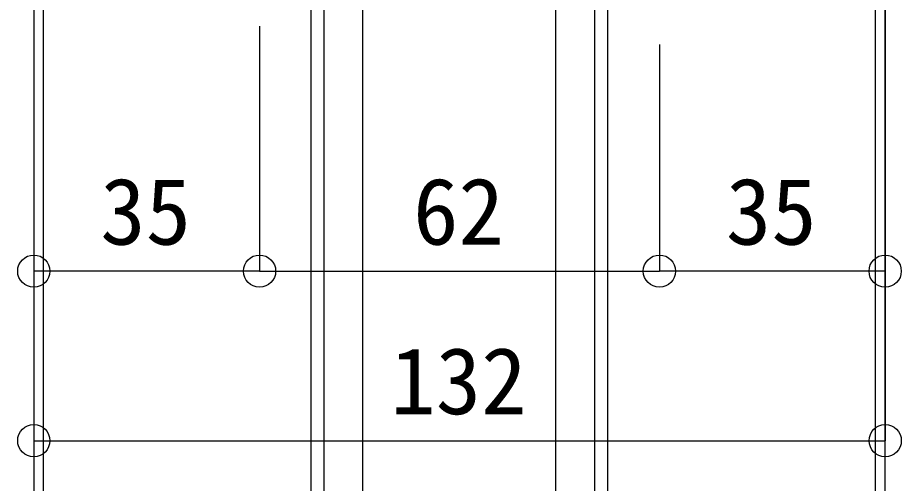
# Model space of a CAD drawing. Units: millimetres, scale not verified. Extents: x -1051 to 1051, y -744 to 744.
# Drawn here: x 543.2 to 680.2, y 400 to 472.2 of the extents above; entities that cross this region are included whole.
import ezdxf
from ezdxf.enums import TextEntityAlignment as Align

# ---------------------------------------------------------------- set-up
doc = ezdxf.new("R2010")
doc.units = ezdxf.units.MM
doc.header["$LTSCALE"] = 5
doc.layers.add('3-0', color=7, linetype='Continuous')
doc.layers.add('4-0', color=4, linetype='Continuous')
doc.styles.add('ＭＳ ゴシック', font='')
doc.styles.get('ＭＳ ゴシック').set_extended_font_data('MS Gothic')

msp = doc.modelspace()

# ---------------------------------------------------------------- linework, layer by layer
at = {"layer": '3-0'}
for p, q in [((547.242, -156.635), (547.242, 533.365)), ((676.242, -156.635), (676.242, 533.365)), ((588.742, -166.635), (588.742, 530.865)), ((590.742, -166.635), (590.742, 530.865)), ((590.742, -166.635), (590.742, 530.865)), ((632.742, -166.635), (632.742, 530.865)), ((632.742, -166.635), (632.742, 530.865)), ((634.742, -166.635), (634.742, 530.865))]:
    msp.add_line(p, q, dxfattribs=at)
for points in [[(560.542, -166.635), (662.942, -166.635), (662.942, -156.635), (677.742, -156.635), (677.742, 563.365), (545.742, 563.365), (545.742, -156.635), (560.542, -156.635)], [(596.7, -158.133), (608.45, -158.133), (608.45, -140.133), (614.95, -140.133), (614.95, -158.133), (626.7, -158.133), (626.7, 519.866), (596.7, 519.866)]]:
    msp.add_lwpolyline(points, close=True, dxfattribs=at)
at = {"layer": '4-0'}
for p, q in [((545.742, 514.865), (545.742, 406.568)), ((677.744, 513.865), (677.744, 406.568)), ((580.741, 470.838), (580.741, 432.858)), ((580.741, 470.838), (580.741, 432.858)), ((677.742, 470.838), (677.742, 432.858)), ((642.742, 468.016), (642.742, 432.858)), ((545.742, 459.517), (545.742, 432.858)), ((642.742, 459.517), (642.742, 432.858)), ((580.741, 432.858), (545.742, 432.858)), ((580.741, 432.858), (642.742, 432.858)), ((677.742, 432.858), (642.742, 432.858)), ((545.742, 406.568), (677.744, 406.568))]:
    msp.add_line(p, q, dxfattribs=at)
for centre in [(545.742, 432.858), (580.741, 432.858), (580.741, 432.858), (642.742, 432.858), (642.742, 432.858), (677.742, 432.858), (545.742, 406.568), (677.744, 406.568)]:
    msp.add_circle(centre, 2.5, dxfattribs=at)

# ---------------------------------------------------------------- texts
at = {"layer": '4-0', "style": 'ＭＳ ゴシック'}
for s, p in [('35', (556.045, 433.858)), ('62', (604.545, 433.858)), ('35', (653.045, 433.858)), ('132', (601.019, 407.568))]:
    msp.add_text(s, height=10.35, dxfattribs=at).set_placement(p, align=Align.BOTTOM_LEFT)

doc.saveas('drawing.dxf')
